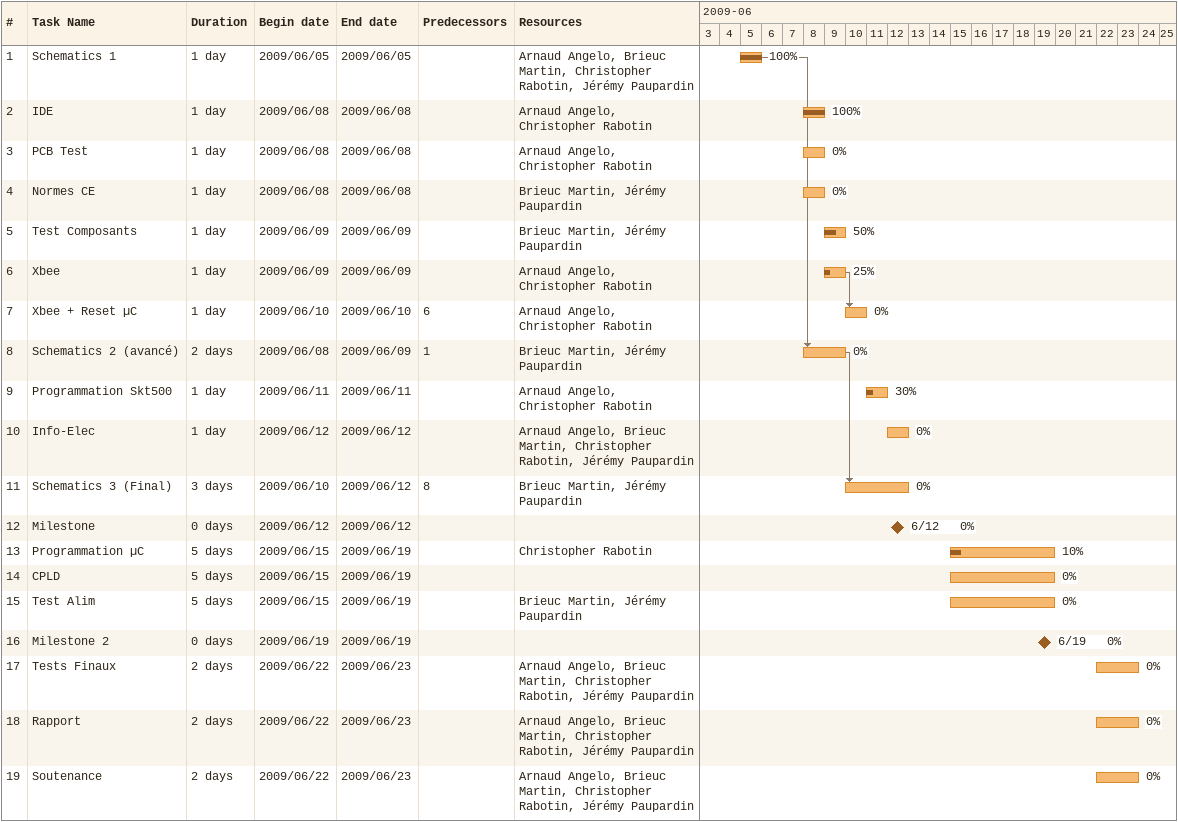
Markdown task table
| ID | Task | Duration | Start | Finish | Predecessors | Resources | % complete |
|---|---|---|---|---|---|---|---|
| 1 | Schematics 1 | 1d | 2009-06-05 | 2009-06-05 |  | Arnaud Angelo, Brieuc Martin, Christopher Rabotin, Jérémy Paupardin | 100 |
| 2 | IDE | 1d | 2009-06-08 | 2009-06-08 |  | Arnaud Angelo, Christopher Rabotin | 100 |
| 3 | PCB Test | 1d | 2009-06-08 | 2009-06-08 |  | Arnaud Angelo, Christopher Rabotin | 0 |
| 4 | Normes CE | 1d | 2009-06-08 | 2009-06-08 |  | Brieuc Martin, Jérémy Paupardin | 0 |
| 5 | Test Composants | 1d | 2009-06-09 | 2009-06-09 |  | Brieuc Martin, Jérémy Paupardin | 50 |
| 6 | Xbee | 1d | 2009-06-09 | 2009-06-09 |  | Arnaud Angelo, Christopher Rabotin | 25 |
| 7 | Xbee + Reset µC | 1d | 2009-06-10 | 2009-06-10 | 6 | Arnaud Angelo, Christopher Rabotin | 0 |
| 8 | Schematics 2 (avancé) | 2d | 2009-06-08 | 2009-06-09 | 1 | Brieuc Martin, Jérémy Paupardin | 0 |
| 9 | Programmation Skt500 | 1d | 2009-06-11 | 2009-06-11 |  | Arnaud Angelo, Christopher Rabotin | 30 |
| 10 | Info-Elec | 1d | 2009-06-12 | 2009-06-12 |  | Arnaud Angelo, Brieuc Martin, Christopher Rabotin, Jérémy Paupardin | 0 |
| 11 | Schematics 3 (Final) | 3d | 2009-06-10 | 2009-06-12 | 8 | Brieuc Martin, Jérémy Paupardin | 0 |
| 12 | Milestone | 0d | 2009-06-12 | 2009-06-12 |  |  | 0 |
| 13 | Programmation µC | 5d | 2009-06-15 | 2009-06-19 |  | Christopher Rabotin | 10 |
| 14 | CPLD | 5d | 2009-06-15 | 2009-06-19 |  |  | 0 |
| 15 | Test Alim | 5d | 2009-06-15 | 2009-06-19 |  | Brieuc Martin, Jérémy Paupardin | 0 |
| 16 | Milestone 2 | 0d | 2009-06-19 | 2009-06-19 |  |  | 0 |
| 17 | Tests Finaux | 2d | 2009-06-22 | 2009-06-23 |  | Arnaud Angelo, Brieuc Martin, Christopher Rabotin, Jérémy Paupardin | 0 |
| 18 | Rapport | 2d | 2009-06-22 | 2009-06-23 |  | Arnaud Angelo, Brieuc Martin, Christopher Rabotin, Jérémy Paupardin | 0 |
| 19 | Soutenance | 2d | 2009-06-22 | 2009-06-23 |  | Arnaud Angelo, Brieuc Martin, Christopher Rabotin, Jérémy Paupardin | 0 |
